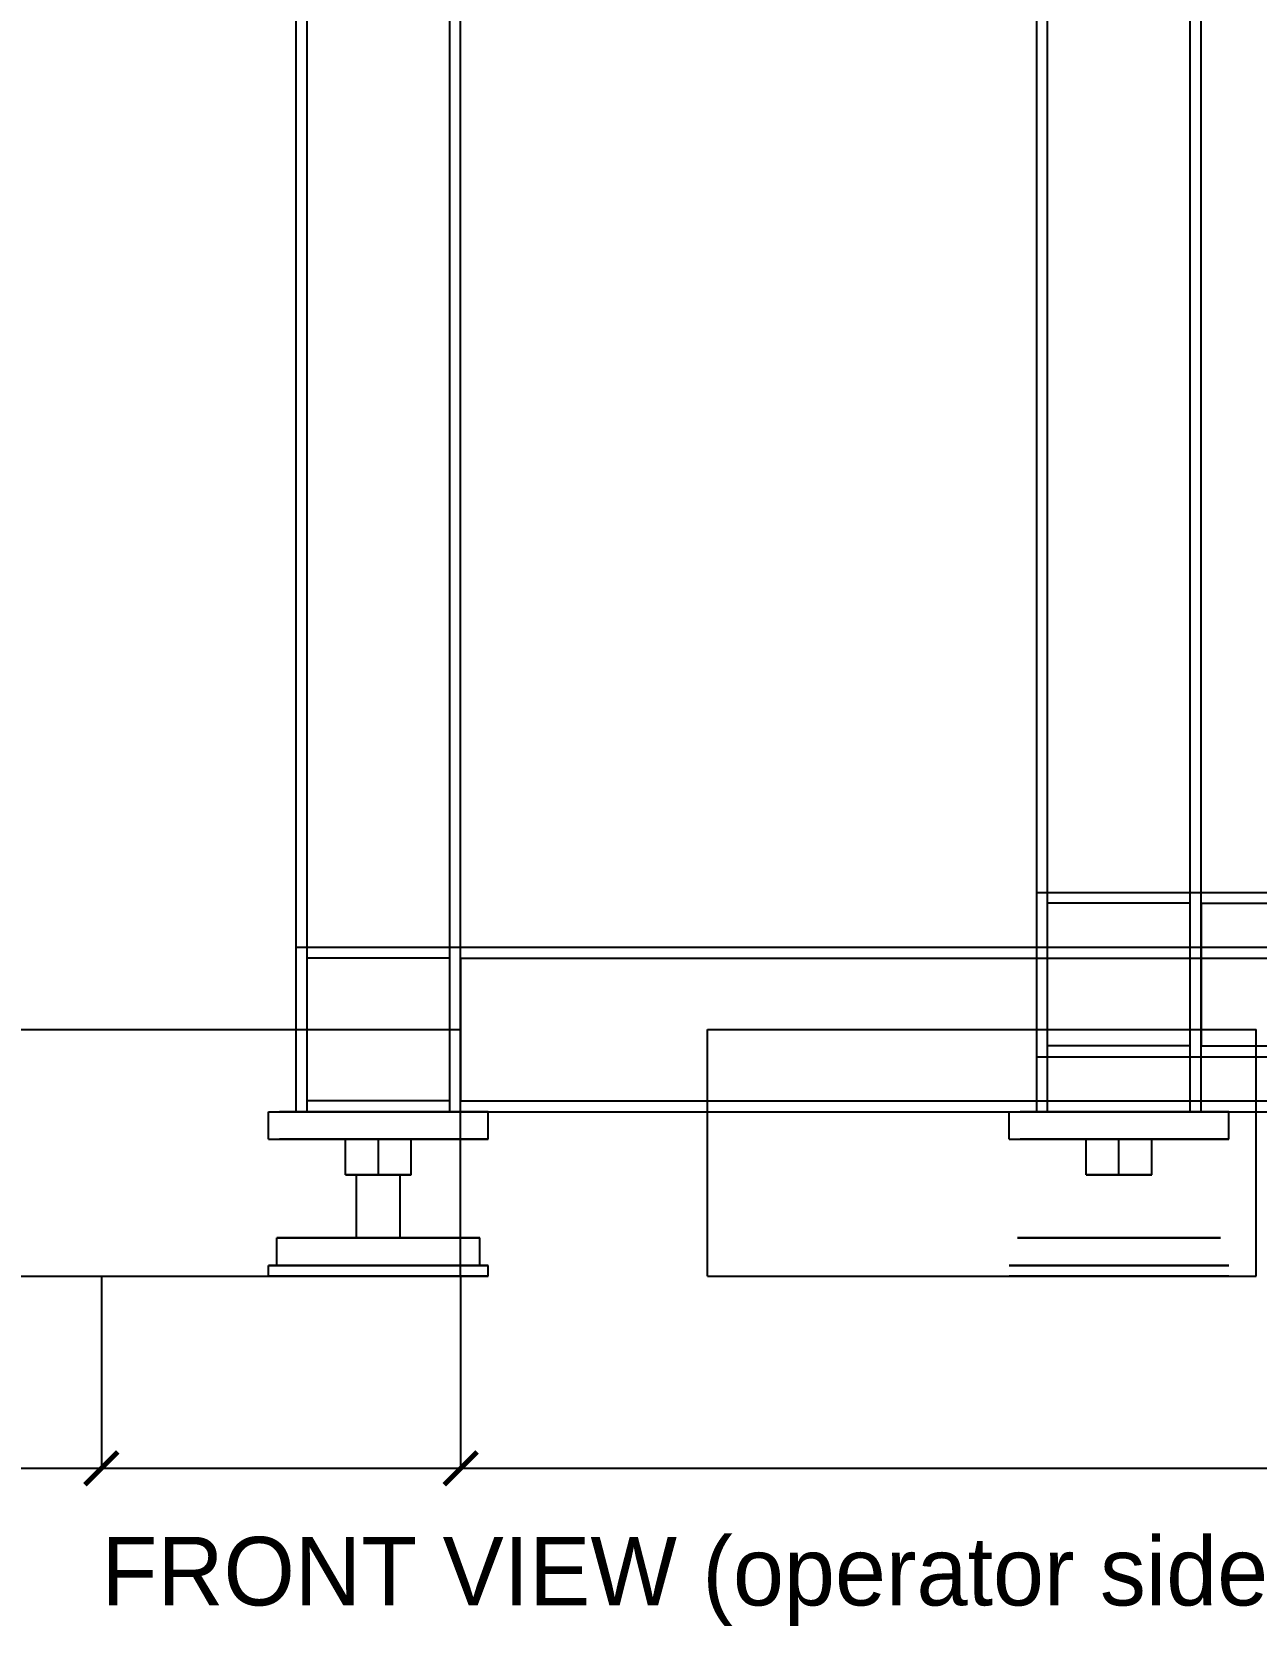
# Model space of a CAD drawing. Header units: millimetres. Extents: x -201 to 3037, y -406 to 3230.
# Drawn here: x 1704 to 2150, y -128 to 454 of the extents above; entities that cross this region are included whole.
import ezdxf

# ---------------------------------------------------------------- set-up
doc = ezdxf.new("R2010")
doc.units = ezdxf.units.MM
for name, color, linetype in [('DIM', 5, 'Continuous'), ('HIDDEN', 8, 'Continuous'), ('TEXT', 3, 'Continuous'), ('VISIBLE', 7, 'Continuous')]:
    doc.layers.add(name, color=color, linetype=linetype)
doc.styles.add('OpenSansCondensed-Light', font='OpenSansCondensed-Light.ttf')
doc.dimstyles.new('EZDXF', dxfattribs={"dimtxt": 0.25, "dimasz": 0.175, "dimexe": 0.375, "dimexo": 0.125, "dimgap": 0.1, "dimtad": 1, "dimlfac": 100, "dimzin": 12, "dimdsep": 46, "dimtxsty": 'OpenSansCondensed-Light', "dimblk": 'ARCHTICK', "dimcen": 2.5, "dimazin": 3, "dimtfac": 0.5, "dimtmove": 2, "dimatfit": 3})

# ---------------------------------------------------------------- blocks, each defined once
blk = doc.blocks.new('_ARCHTICK')
at = {"color": 0, "linetype": 'BYBLOCK', "const_width": 0.15}
blk.add_lwpolyline([(-0.5, -0.5), (0.5, 0.5)], dxfattribs=at)

msp = doc.modelspace()

# ---------------------------------------------------------------- linework, layer by layer
at = {"layer": 'HIDDEN'}
for points in [[(1800, 60), (1800, 880)], [(1800, 60), (1800, 880)], [(1800, 60), (1800, 880)], [(1804, 60), (1804, 880)], [(1804, 60), (1804, 880)], [(1804, 60), (1804, 880)], [(1804, 60), (1804, 880)], [(1856, 60), (1856, 880)], [(1856, 60), (1856, 880)], [(1856, 60), (1856, 880)], [(1856, 60), (1856, 880)], [(1860, 60), (1860, 880)], [(1860, 60), (1860, 880)], [(1860, 60), (1860, 880)], [(2070, 60), (2070, 880)], [(2070, 60), (2070, 880)], [(2070, 60), (2070, 880)], [(2074, 60), (2074, 880)], [(2074, 60), (2074, 880)], [(2074, 60), (2074, 880)], [(2074, 60), (2074, 880)], [(2126, 60), (2126, 880)], [(2126, 60), (2126, 880)], [(2126, 60), (2126, 880)], [(2126, 60), (2126, 880)], [(2130, 60), (2130, 880)], [(2130, 60), (2130, 880)], [(2130, 60), (2130, 880)], [(2070, 80), (2070, 140)], [(2070, 140), (2130, 140)], [(2070, 80), (2070, 140)], [(2070, 140), (2130, 140)], [(2130, 80), (2130, 140)], [(2130, 80), (2130, 140)], [(2130, 80), (2130, 140)], [(2130, 140), (2670, 140)], [(2130, 80), (2130, 140)], [(2130, 140), (2670, 140)], [(2130, 80), (2130, 140)], [(2130, 140), (2670, 140)], [(2126, 136), (2074, 136)], [(2074, 84), (2074, 136)], [(2126, 136), (2074, 136)], [(2074, 84), (2074, 136)], [(2126, 84), (2126, 136)], [(2126, 84), (2126, 136)], [(2130, 136), (2130, 84)], [(2130, 136), (2130, 84)], [(2130, 136), (2670, 136)], [(2130, 136), (2670, 136)], [(2130, 136), (2130, 84)], [(2130, 136), (2130, 84)], [(2130, 136), (2670, 136)], [(2130, 136), (2670, 136)], [(1800, 60), (1800, 120)], [(1800, 120), (1860, 120)], [(1800, 60), (1800, 120)], [(1800, 120), (1860, 120)], [(1860, 60), (1860, 120)], [(1860, 60), (1860, 120)], [(1860, 60), (1860, 120)], [(1860, 120), (2690, 120)], [(1860, 60), (1860, 120)], [(1860, 120), (2690, 120)], [(1860, 60), (1860, 120)], [(1860, 120), (2220, 120)], [(2070, 120), (2220, 120)], [(1856, 116), (1804, 116)], [(1804, 64), (1804, 116)], [(1856, 116), (1804, 116)], [(1804, 64), (1804, 116)], [(1856, 64), (1856, 116)], [(1856, 64), (1856, 116)], [(1860, 116), (1860, 64)], [(1860, 116), (1860, 64)], [(1860, 116), (2690, 116)], [(1860, 116), (2690, 116)], [(1860, 116), (1860, 64)], [(1860, 116), (1860, 64)], [(1860, 116), (2220, 116)], [(1860, 116), (2220, 116)], [(1560, 90), (1860, 90)], [(1860, 0), (1860, 90)], [(1950, 0), (1950, 90)], [(1950, 90), (2150, 90)], [(2070, 60), (2070, 90)], [(2130, 60), (2130, 90)], [(2130, 80), (2130, 90)], [(2150, 0), (2150, 90)], [(2126, 84), (2074, 84)], [(2126, 84), (2074, 84)], [(2130, 84), (2670, 84)], [(2130, 84), (2670, 84)], [(2130, 84), (2670, 84)], [(2130, 84), (2670, 84)], [(2070, 80), (2130, 80)], [(2070, 80), (2130, 80)], [(2130, 80), (2670, 80)], [(2130, 80), (2670, 80)], [(2130, 80), (2670, 80)], [(2130, 80), (2150, 80)], [(1856, 64), (1804, 64)], [(1856, 64), (1804, 64)], [(1860, 64), (2690, 64)], [(1860, 64), (2690, 64)], [(1860, 64), (2220, 64)], [(1860, 64), (2220, 64)], [(1790, 50), (1790, 60)], [(1790, 50), (1790, 60)], [(1790, 60), (1790.03, 60), (1790.1, 60), (1790.22, 60), (1790.4, 60), (1790.61, 60), (1790.87, 60), (1791.17, 60), (1791.51, 60), (1791.87, 60), (1792.26, 60), (1792.68, 60), (1793.11, 60), (1793.55, 60), (1794, 60)], [(1790, 60), (1790.03, 60), (1790.1, 60), (1790.22, 60), (1790.4, 60), (1790.61, 60), (1790.87, 60), (1791.17, 60), (1791.51, 60), (1791.87, 60), (1792.26, 60), (1792.68, 60), (1793.11, 60), (1793.55, 60), (1794, 60)], [(1790, 50), (1790, 60)], [(1790, 60), (1790.03, 60), (1790.1, 60), (1790.22, 60), (1790.4, 60), (1790.61, 60), (1790.87, 60), (1791.17, 60), (1791.51, 60), (1791.87, 60), (1792.26, 60), (1792.68, 60), (1793.11, 60), (1793.55, 60), (1794, 60)], [(1866, 60), (1794, 60)], [(1794, 60), (1866, 60)], [(1866, 60), (1794, 60)], [(1800, 60), (1860, 60)], [(1800, 60), (1860, 60)], [(1800, 60), (1860, 60)], [(1800, 60), (1860, 60)], [(1800, 60), (1860, 60)], [(1800, 60), (1860, 60)], [(1804, 60), (1856, 60)], [(1804, 60), (1856, 60)], [(1804, 60), (1856, 60)], [(1804, 60), (1856, 60)], [(1838.5, 60), (1838.29, 60), (1837.66, 60), (1836.65, 60), (1835.3, 60), (1833.69, 60), (1831.89, 60), (1830, 60), (1828.11, 60), (1826.31, 60), (1824.7, 60), (1823.35, 60), (1822.34, 60), (1821.71, 60), (1821.5, 60)], [(1821.5, 60), (1821.55, 60), (1821.71, 60), (1821.98, 60), (1822.34, 60), (1822.8, 60), (1823.35, 60), (1823.99, 60), (1824.7, 60), (1825.48, 60), (1826.31, 60), (1827.19, 60), (1828.11, 60), (1829.05, 60), (1830, 60)], [(1838.5, 60), (1838.29, 60), (1837.66, 60), (1836.65, 60), (1835.3, 60), (1833.69, 60), (1831.89, 60), (1830, 60), (1828.11, 60), (1826.31, 60), (1824.7, 60), (1823.35, 60), (1822.34, 60), (1821.71, 60), (1821.5, 60)], [(1821.5, 60), (1821.55, 60), (1821.71, 60), (1821.98, 60), (1822.34, 60), (1822.8, 60), (1823.35, 60), (1823.99, 60), (1824.7, 60), (1825.48, 60), (1826.31, 60), (1827.19, 60), (1828.11, 60), (1829.05, 60), (1830, 60)], [(1830, 60), (1830.95, 60), (1831.89, 60), (1832.81, 60), (1833.69, 60), (1834.52, 60), (1835.3, 60), (1836.01, 60), (1836.65, 60), (1837.2, 60), (1837.66, 60), (1838.02, 60), (1838.29, 60), (1838.45, 60), (1838.5, 60)], [(1830, 60), (1830.95, 60), (1831.89, 60), (1832.81, 60), (1833.69, 60), (1834.52, 60), (1835.3, 60), (1836.01, 60), (1836.65, 60), (1837.2, 60), (1837.66, 60), (1838.02, 60), (1838.29, 60), (1838.45, 60), (1838.5, 60)], [(1860, 60), (2690, 60)], [(1860, 60), (2690, 60)], [(1860, 60), (2220, 60)], [(1860, 60), (1870, 60)], [(1870, 60), (1869.97, 60), (1869.9, 60), (1869.78, 60), (1869.6, 60), (1869.39, 60), (1869.13, 60), (1868.83, 60), (1868.49, 60), (1868.13, 60), (1867.74, 60), (1867.32, 60), (1866.89, 60), (1866.45, 60), (1866, 60)], [(1866, 60), (1866.45, 60), (1866.89, 60), (1867.32, 60), (1867.74, 60), (1868.13, 60), (1868.49, 60), (1868.83, 60), (1869.13, 60), (1869.39, 60), (1869.6, 60), (1869.78, 60), (1869.9, 60), (1869.97, 60), (1870, 60)], [(1870, 60), (1869.97, 60), (1869.9, 60), (1869.78, 60), (1869.6, 60), (1869.39, 60), (1869.13, 60), (1868.83, 60), (1868.49, 60), (1868.13, 60), (1867.74, 60), (1867.32, 60), (1866.89, 60), (1866.45, 60), (1866, 60)], [(1870, 50), (1870, 60)], [(1870, 50), (1870, 60)], [(1870, 50), (1870, 60)], [(1950, 60), (2150, 60)], [(2060, 50), (2060, 60)], [(2060, 50), (2060, 60)], [(2060, 60), (2060.03, 60), (2060.1, 60), (2060.22, 60), (2060.4, 60), (2060.61, 60), (2060.87, 60), (2061.17, 60), (2061.51, 60), (2061.87, 60), (2062.26, 60), (2062.68, 60), (2063.11, 60), (2063.55, 60), (2064, 60)], [(2060, 60), (2060.03, 60), (2060.1, 60), (2060.22, 60), (2060.4, 60), (2060.61, 60), (2060.87, 60), (2061.17, 60), (2061.51, 60), (2061.87, 60), (2062.26, 60), (2062.68, 60), (2063.11, 60), (2063.55, 60), (2064, 60)], [(2060, 50), (2060, 60)], [(2060, 50), (2060, 60)], [(2060, 60), (2060.03, 60), (2060.1, 60), (2060.22, 60), (2060.4, 60), (2060.61, 60), (2060.87, 60), (2061.17, 60), (2061.51, 60), (2061.87, 60), (2062.26, 60), (2062.68, 60), (2063.11, 60), (2063.55, 60), (2064, 60)], [(2060, 60), (2060.03, 60), (2060.1, 60), (2060.22, 60), (2060.4, 60), (2060.61, 60), (2060.87, 60), (2061.17, 60), (2061.51, 60), (2061.87, 60), (2062.26, 60), (2062.68, 60), (2063.11, 60), (2063.55, 60), (2064, 60)], [(2136, 60), (2064, 60)], [(2064, 60), (2136, 60)], [(2136, 60), (2064, 60)], [(2064, 60), (2136, 60)], [(2070, 60), (2130, 60)], [(2070, 60), (2130, 60)], [(2070, 60), (2130, 60)], [(2070, 60), (2130, 60)], [(2074, 60), (2126, 60)], [(2074, 60), (2126, 60)], [(2074, 60), (2126, 60)], [(2074, 60), (2126, 60)], [(2108.5, 60), (2108.29, 60), (2107.66, 60), (2106.65, 60), (2105.3, 60), (2103.69, 60), (2101.89, 60), (2100, 60), (2098.11, 60), (2096.31, 60), (2094.7, 60), (2093.35, 60), (2092.34, 60), (2091.71, 60), (2091.5, 60)], [(2091.5, 60), (2091.55, 60), (2091.71, 60), (2091.98, 60), (2092.34, 60), (2092.8, 60), (2093.35, 60), (2093.99, 60), (2094.7, 60), (2095.48, 60), (2096.31, 60), (2097.19, 60), (2098.11, 60), (2099.05, 60), (2100, 60)], [(2108.5, 60), (2108.29, 60), (2107.66, 60), (2106.65, 60), (2105.3, 60), (2103.69, 60), (2101.89, 60), (2100, 60), (2098.11, 60), (2096.31, 60), (2094.7, 60), (2093.35, 60), (2092.34, 60), (2091.71, 60), (2091.5, 60)], [(2091.5, 60), (2091.55, 60), (2091.71, 60), (2091.98, 60), (2092.34, 60), (2092.8, 60), (2093.35, 60), (2093.99, 60), (2094.7, 60), (2095.48, 60), (2096.31, 60), (2097.19, 60), (2098.11, 60), (2099.05, 60), (2100, 60)], [(2100, 60), (2100.95, 60), (2101.89, 60), (2102.81, 60), (2103.69, 60), (2104.52, 60), (2105.3, 60), (2106.01, 60), (2106.65, 60), (2107.2, 60), (2107.66, 60), (2108.02, 60), (2108.29, 60), (2108.45, 60), (2108.5, 60)], [(2100, 60), (2100.95, 60), (2101.89, 60), (2102.81, 60), (2103.69, 60), (2104.52, 60), (2105.3, 60), (2106.01, 60), (2106.65, 60), (2107.2, 60), (2107.66, 60), (2108.02, 60), (2108.29, 60), (2108.45, 60), (2108.5, 60)], [(2140, 60), (2139.97, 60), (2139.9, 60), (2139.78, 60), (2139.6, 60), (2139.39, 60), (2139.13, 60), (2138.83, 60), (2138.49, 60), (2138.13, 60), (2137.74, 60), (2137.32, 60), (2136.89, 60), (2136.45, 60), (2136, 60)], [(2136, 60), (2136.45, 60), (2136.89, 60), (2137.32, 60), (2137.74, 60), (2138.13, 60), (2138.49, 60), (2138.83, 60), (2139.13, 60), (2139.39, 60), (2139.6, 60), (2139.78, 60), (2139.9, 60), (2139.97, 60), (2140, 60)], [(2140, 60), (2139.97, 60), (2139.9, 60), (2139.78, 60), (2139.6, 60), (2139.39, 60), (2139.13, 60), (2138.83, 60), (2138.49, 60), (2138.13, 60), (2137.74, 60), (2137.32, 60), (2136.89, 60), (2136.45, 60), (2136, 60)], [(2136, 60), (2136.45, 60), (2136.89, 60), (2137.32, 60), (2137.74, 60), (2138.13, 60), (2138.49, 60), (2138.83, 60), (2139.13, 60), (2139.39, 60), (2139.6, 60), (2139.78, 60), (2139.9, 60), (2139.97, 60), (2140, 60)], [(2140, 50), (2140, 60)], [(2140, 50), (2140, 60)], [(2140, 50), (2140, 60)], [(2140, 50), (2140, 60)], [(1790, 50), (1790.03, 50), (1790.1, 50), (1790.22, 50), (1790.4, 50), (1790.61, 50), (1790.87, 50), (1791.17, 50), (1791.51, 50), (1791.87, 50), (1792.26, 50), (1792.68, 50), (1793.11, 50), (1793.55, 50), (1794, 50)], [(1790, 50), (1790.03, 50), (1790.1, 50), (1790.22, 50), (1790.4, 50), (1790.61, 50), (1790.87, 50), (1791.17, 50), (1791.51, 50), (1791.87, 50), (1792.26, 50), (1792.68, 50), (1793.11, 50), (1793.55, 50), (1794, 50)], [(1790, 50), (1790.03, 50), (1790.1, 50), (1790.22, 50), (1790.4, 50), (1790.61, 50), (1790.87, 50), (1791.17, 50), (1791.51, 50), (1791.87, 50), (1792.26, 50), (1792.68, 50), (1793.11, 50), (1793.55, 50), (1794, 50)], [(1866, 50), (1794, 50)], [(1794, 50), (1866, 50)], [(1866, 50), (1794, 50)], [(1818, 37), (1818, 50)], [(1818, 50), (1830, 50)], [(1830, 50), (1818, 50)], [(1818, 37), (1818, 50)], [(1818, 50), (1830, 50)], [(1830, 50), (1818, 50)], [(1818, 37), (1818, 50)], [(1838.5, 50), (1838.29, 50), (1837.66, 50), (1836.65, 50), (1835.3, 50), (1833.69, 50), (1831.89, 50), (1830, 50), (1828.11, 50), (1826.31, 50), (1824.7, 50), (1823.35, 50), (1822.34, 50), (1821.71, 50), (1821.5, 50)], [(1821.5, 50), (1821.55, 50), (1821.71, 50), (1821.98, 50), (1822.34, 50), (1822.8, 50), (1823.35, 50), (1823.99, 50), (1824.7, 50), (1825.48, 50), (1826.31, 50), (1827.19, 50), (1828.11, 50), (1829.05, 50), (1830, 50)], [(1838.5, 50), (1838.29, 50), (1837.66, 50), (1836.65, 50), (1835.3, 50), (1833.69, 50), (1831.89, 50), (1830, 50), (1828.11, 50), (1826.31, 50), (1824.7, 50), (1823.35, 50), (1822.34, 50), (1821.71, 50), (1821.5, 50)], [(1821.5, 50), (1821.55, 50), (1821.71, 50), (1821.98, 50), (1822.34, 50), (1822.8, 50), (1823.35, 50), (1823.99, 50), (1824.7, 50), (1825.48, 50), (1826.31, 50), (1827.19, 50), (1828.11, 50), (1829.05, 50), (1830, 50)], [(1838, 50), (1837.8, 50), (1837.21, 50), (1836.25, 50), (1834.99, 50), (1833.47, 50), (1831.78, 50), (1830, 50), (1828.22, 50), (1826.53, 50), (1825.01, 50), (1823.75, 50), (1822.79, 50), (1822.2, 50), (1822, 50)], [(1822, 50), (1822.05, 50), (1822.2, 50), (1822.45, 50), (1822.79, 50), (1823.23, 50), (1823.75, 50), (1824.34, 50), (1825.01, 50), (1825.74, 50), (1826.53, 50), (1827.36, 50), (1828.22, 50), (1829.1, 50), (1830, 50)], [(1838, 50), (1837.8, 50), (1837.21, 50), (1836.25, 50), (1834.99, 50), (1833.47, 50), (1831.78, 50), (1830, 50), (1828.22, 50), (1826.53, 50), (1825.01, 50), (1823.75, 50), (1822.79, 50), (1822.2, 50), (1822, 50)], [(1822, 50), (1822.05, 50), (1822.2, 50), (1822.45, 50), (1822.79, 50), (1823.23, 50), (1823.75, 50), (1824.34, 50), (1825.01, 50), (1825.74, 50), (1826.53, 50), (1827.36, 50), (1828.22, 50), (1829.1, 50), (1830, 50)], [(1838, 50), (1837.8, 50), (1837.21, 50), (1836.25, 50), (1834.99, 50), (1833.47, 50), (1831.78, 50), (1830, 50), (1828.22, 50), (1826.53, 50), (1825.01, 50), (1823.75, 50), (1822.79, 50), (1822.2, 50), (1822, 50)], [(1822, 50), (1822.05, 50), (1822.2, 50), (1822.45, 50), (1822.79, 50), (1823.23, 50), (1823.75, 50), (1824.34, 50), (1825.01, 50), (1825.74, 50), (1826.53, 50), (1827.36, 50), (1828.22, 50), (1829.1, 50), (1830, 50)], [(1838, 50), (1837.8, 50), (1837.21, 50), (1836.25, 50), (1834.99, 50), (1833.47, 50), (1831.78, 50), (1830, 50), (1828.22, 50), (1826.53, 50), (1825.01, 50), (1823.75, 50), (1822.79, 50), (1822.2, 50), (1822, 50)], [(1822, 50), (1822.05, 50), (1822.2, 50), (1822.45, 50), (1822.79, 50), (1823.23, 50), (1823.75, 50), (1824.34, 50), (1825.01, 50), (1825.74, 50), (1826.53, 50), (1827.36, 50), (1828.22, 50), (1829.1, 50), (1830, 50)], [(1830, 50), (1830.95, 50), (1831.89, 50), (1832.81, 50), (1833.69, 50), (1834.52, 50), (1835.3, 50), (1836.01, 50), (1836.65, 50), (1837.2, 50), (1837.66, 50), (1838.02, 50), (1838.29, 50), (1838.45, 50), (1838.5, 50)], [(1830, 50), (1830.9, 50), (1831.78, 50), (1832.64, 50), (1833.47, 50), (1834.26, 50), (1834.99, 50), (1835.66, 50), (1836.25, 50), (1836.77, 50), (1837.21, 50), (1837.55, 50), (1837.8, 50), (1837.95, 50), (1838, 50)], [(1830, 37), (1830, 50)], [(1830, 50), (1842, 50)], [(1842, 50), (1830, 50)], [(1830, 50), (1830.9, 50), (1831.78, 50), (1832.64, 50), (1833.47, 50), (1834.26, 50), (1834.99, 50), (1835.66, 50), (1836.25, 50), (1836.77, 50), (1837.21, 50), (1837.55, 50), (1837.8, 50), (1837.95, 50), (1838, 50)], [(1830, 37), (1830, 50)], [(1830, 50), (1830.95, 50), (1831.89, 50), (1832.81, 50), (1833.69, 50), (1834.52, 50), (1835.3, 50), (1836.01, 50), (1836.65, 50), (1837.2, 50), (1837.66, 50), (1838.02, 50), (1838.29, 50), (1838.45, 50), (1838.5, 50)], [(1830, 50), (1830.9, 50), (1831.78, 50), (1832.64, 50), (1833.47, 50), (1834.26, 50), (1834.99, 50), (1835.66, 50), (1836.25, 50), (1836.77, 50), (1837.21, 50), (1837.55, 50), (1837.8, 50), (1837.95, 50), (1838, 50)], [(1830, 50), (1842, 50)], [(1842, 50), (1830, 50)], [(1830, 50), (1830.9, 50), (1831.78, 50), (1832.64, 50), (1833.47, 50), (1834.26, 50), (1834.99, 50), (1835.66, 50), (1836.25, 50), (1836.77, 50), (1837.21, 50), (1837.55, 50), (1837.8, 50), (1837.95, 50), (1838, 50)], [(1830, 37), (1830, 50)], [(1842, 37), (1842, 50)], [(1842, 37), (1842, 50)], [(1842, 37), (1842, 50)], [(1870, 50), (1869.97, 50), (1869.9, 50), (1869.78, 50), (1869.6, 50), (1869.39, 50), (1869.13, 50), (1868.83, 50), (1868.49, 50), (1868.13, 50), (1867.74, 50), (1867.32, 50), (1866.89, 50), (1866.45, 50), (1866, 50)], [(1866, 50), (1866.45, 50), (1866.89, 50), (1867.32, 50), (1867.74, 50), (1868.13, 50), (1868.49, 50), (1868.83, 50), (1869.13, 50), (1869.39, 50), (1869.6, 50), (1869.78, 50), (1869.9, 50), (1869.97, 50), (1870, 50)], [(1870, 50), (1869.97, 50), (1869.9, 50), (1869.78, 50), (1869.6, 50), (1869.39, 50), (1869.13, 50), (1868.83, 50), (1868.49, 50), (1868.13, 50), (1867.74, 50), (1867.32, 50), (1866.89, 50), (1866.45, 50), (1866, 50)], [(2060, 50), (2060.03, 50), (2060.1, 50), (2060.22, 50), (2060.4, 50), (2060.61, 50), (2060.87, 50), (2061.17, 50), (2061.51, 50), (2061.87, 50), (2062.26, 50), (2062.68, 50), (2063.11, 50), (2063.55, 50), (2064, 50)], [(2060, 50), (2060.03, 50), (2060.1, 50), (2060.22, 50), (2060.4, 50), (2060.61, 50), (2060.87, 50), (2061.17, 50), (2061.51, 50), (2061.87, 50), (2062.26, 50), (2062.68, 50), (2063.11, 50), (2063.55, 50), (2064, 50)], [(2060, 50), (2060.03, 50), (2060.1, 50), (2060.22, 50), (2060.4, 50), (2060.61, 50), (2060.87, 50), (2061.17, 50), (2061.51, 50), (2061.87, 50), (2062.26, 50), (2062.68, 50), (2063.11, 50), (2063.55, 50), (2064, 50)], [(2060, 50), (2060.03, 50), (2060.1, 50), (2060.22, 50), (2060.4, 50), (2060.61, 50), (2060.87, 50), (2061.17, 50), (2061.51, 50), (2061.87, 50), (2062.26, 50), (2062.68, 50), (2063.11, 50), (2063.55, 50), (2064, 50)], [(2136, 50), (2064, 50)], [(2064, 50), (2136, 50)], [(2136, 50), (2064, 50)], [(2064, 50), (2136, 50)], [(2088, 37), (2088, 50)], [(2088, 50), (2100, 50)], [(2100, 50), (2088, 50)], [(2088, 37), (2088, 50)], [(2088, 37), (2088, 50)], [(2088, 50), (2100, 50)], [(2100, 50), (2088, 50)], [(2088, 37), (2088, 50)], [(2108.5, 50), (2108.29, 50), (2107.66, 50), (2106.65, 50), (2105.3, 50), (2103.69, 50), (2101.89, 50), (2100, 50), (2098.11, 50), (2096.31, 50), (2094.7, 50), (2093.35, 50), (2092.34, 50), (2091.71, 50), (2091.5, 50)], [(2091.5, 50), (2091.55, 50), (2091.71, 50), (2091.98, 50), (2092.34, 50), (2092.8, 50), (2093.35, 50), (2093.99, 50), (2094.7, 50), (2095.48, 50), (2096.31, 50), (2097.19, 50), (2098.11, 50), (2099.05, 50), (2100, 50)], [(2108.5, 50), (2108.29, 50), (2107.66, 50), (2106.65, 50), (2105.3, 50), (2103.69, 50), (2101.89, 50), (2100, 50), (2098.11, 50), (2096.31, 50), (2094.7, 50), (2093.35, 50), (2092.34, 50), (2091.71, 50), (2091.5, 50)], [(2091.5, 50), (2091.55, 50), (2091.71, 50), (2091.98, 50), (2092.34, 50), (2092.8, 50), (2093.35, 50), (2093.99, 50), (2094.7, 50), (2095.48, 50), (2096.31, 50), (2097.19, 50), (2098.11, 50), (2099.05, 50), (2100, 50)], [(2108, 50), (2107.8, 50), (2107.21, 50), (2106.25, 50), (2104.99, 50), (2103.47, 50), (2101.78, 50), (2100, 50), (2098.22, 50), (2096.53, 50), (2095.01, 50), (2093.75, 50), (2092.79, 50), (2092.2, 50), (2092, 50)], [(2092, 50), (2092.05, 50), (2092.2, 50), (2092.45, 50), (2092.79, 50), (2093.23, 50), (2093.75, 50), (2094.34, 50), (2095.01, 50), (2095.74, 50), (2096.53, 50), (2097.36, 50), (2098.22, 50), (2099.1, 50), (2100, 50)], [(2108, 50), (2107.8, 50), (2107.21, 50), (2106.25, 50), (2104.99, 50), (2103.47, 50), (2101.78, 50), (2100, 50), (2098.22, 50), (2096.53, 50), (2095.01, 50), (2093.75, 50), (2092.79, 50), (2092.2, 50), (2092, 50)], [(2092, 50), (2092.05, 50), (2092.2, 50), (2092.45, 50), (2092.79, 50), (2093.23, 50), (2093.75, 50), (2094.34, 50), (2095.01, 50), (2095.74, 50), (2096.53, 50), (2097.36, 50), (2098.22, 50), (2099.1, 50), (2100, 50)], [(2108, 50), (2107.8, 50), (2107.21, 50), (2106.25, 50), (2104.99, 50), (2103.47, 50), (2101.78, 50), (2100, 50), (2098.22, 50), (2096.53, 50), (2095.01, 50), (2093.75, 50), (2092.79, 50), (2092.2, 50), (2092, 50)], [(2092, 50), (2092.05, 50), (2092.2, 50), (2092.45, 50), (2092.79, 50), (2093.23, 50), (2093.75, 50), (2094.34, 50), (2095.01, 50), (2095.74, 50), (2096.53, 50), (2097.36, 50), (2098.22, 50), (2099.1, 50), (2100, 50)], [(2108, 50), (2107.8, 50), (2107.21, 50), (2106.25, 50), (2104.99, 50), (2103.47, 50), (2101.78, 50), (2100, 50), (2098.22, 50), (2096.53, 50), (2095.01, 50), (2093.75, 50), (2092.79, 50), (2092.2, 50), (2092, 50)], [(2092, 50), (2092.05, 50), (2092.2, 50), (2092.45, 50), (2092.79, 50), (2093.23, 50), (2093.75, 50), (2094.34, 50), (2095.01, 50), (2095.74, 50), (2096.53, 50), (2097.36, 50), (2098.22, 50), (2099.1, 50), (2100, 50)], [(2100, 50), (2100.95, 50), (2101.89, 50), (2102.81, 50), (2103.69, 50), (2104.52, 50), (2105.3, 50), (2106.01, 50), (2106.65, 50), (2107.2, 50), (2107.66, 50), (2108.02, 50), (2108.29, 50), (2108.45, 50), (2108.5, 50)], [(2100, 50), (2100.9, 50), (2101.78, 50), (2102.64, 50), (2103.47, 50), (2104.26, 50), (2104.99, 50), (2105.66, 50), (2106.25, 50), (2106.77, 50), (2107.21, 50), (2107.55, 50), (2107.8, 50), (2107.95, 50), (2108, 50)], [(2100, 37), (2100, 50)], [(2100, 50), (2112, 50)], [(2112, 50), (2100, 50)], [(2100, 50), (2100.9, 50), (2101.78, 50), (2102.64, 50), (2103.47, 50), (2104.26, 50), (2104.99, 50), (2105.66, 50), (2106.25, 50), (2106.77, 50), (2107.21, 50), (2107.55, 50), (2107.8, 50), (2107.95, 50), (2108, 50)], [(2100, 37), (2100, 50)], [(2100, 50), (2100.95, 50), (2101.89, 50), (2102.81, 50), (2103.69, 50), (2104.52, 50), (2105.3, 50), (2106.01, 50), (2106.65, 50), (2107.2, 50), (2107.66, 50), (2108.02, 50), (2108.29, 50), (2108.45, 50), (2108.5, 50)], [(2100, 50), (2100.9, 50), (2101.78, 50), (2102.64, 50), (2103.47, 50), (2104.26, 50), (2104.99, 50), (2105.66, 50), (2106.25, 50), (2106.77, 50), (2107.21, 50), (2107.55, 50), (2107.8, 50), (2107.95, 50), (2108, 50)], [(2100, 37), (2100, 50)], [(2100, 50), (2112, 50)], [(2112, 50), (2100, 50)], [(2100, 50), (2100.9, 50), (2101.78, 50), (2102.64, 50), (2103.47, 50), (2104.26, 50), (2104.99, 50), (2105.66, 50), (2106.25, 50), (2106.77, 50), (2107.21, 50), (2107.55, 50), (2107.8, 50), (2107.95, 50), (2108, 50)], [(2100, 37), (2100, 50)], [(2112, 37), (2112, 50)], [(2112, 37), (2112, 50)], [(2112, 37), (2112, 50)], [(2112, 37), (2112, 50)], [(2140, 50), (2139.97, 50), (2139.9, 50), (2139.78, 50), (2139.6, 50), (2139.39, 50), (2139.13, 50), (2138.83, 50), (2138.49, 50), (2138.13, 50), (2137.74, 50), (2137.32, 50), (2136.89, 50), (2136.45, 50), (2136, 50)], [(2136, 50), (2136.45, 50), (2136.89, 50), (2137.32, 50), (2137.74, 50), (2138.13, 50), (2138.49, 50), (2138.83, 50), (2139.13, 50), (2139.39, 50), (2139.6, 50), (2139.78, 50), (2139.9, 50), (2139.97, 50), (2140, 50)], [(2140, 50), (2139.97, 50), (2139.9, 50), (2139.78, 50), (2139.6, 50), (2139.39, 50), (2139.13, 50), (2138.83, 50), (2138.49, 50), (2138.13, 50), (2137.74, 50), (2137.32, 50), (2136.89, 50), (2136.45, 50), (2136, 50)], [(2136, 50), (2136.45, 50), (2136.89, 50), (2137.32, 50), (2137.74, 50), (2138.13, 50), (2138.49, 50), (2138.83, 50), (2139.13, 50), (2139.39, 50), (2139.6, 50), (2139.78, 50), (2139.9, 50), (2139.97, 50), (2140, 50)], [(1818, 37), (1830, 37)], [(1830, 37), (1818, 37)], [(1830, 37), (1818, 37)], [(1838, 37), (1837.8, 37), (1837.21, 37), (1836.25, 37), (1834.99, 37), (1833.47, 37), (1831.78, 37), (1830, 37), (1828.22, 37), (1826.53, 37), (1825.01, 37), (1823.75, 37), (1822.79, 37), (1822.2, 37), (1822, 37)], [(1822, 37), (1822.05, 37), (1822.2, 37), (1822.45, 37), (1822.79, 37), (1823.23, 37), (1823.75, 37), (1824.34, 37), (1825.01, 37), (1825.74, 37), (1826.53, 37), (1827.36, 37), (1828.22, 37), (1829.1, 37), (1830, 37)], [(1838, 37), (1837.8, 37), (1837.21, 37), (1836.25, 37), (1834.99, 37), (1833.47, 37), (1831.78, 37), (1830, 37), (1828.22, 37), (1826.53, 37), (1825.01, 37), (1823.75, 37), (1822.79, 37), (1822.2, 37), (1822, 37)], [(1822, 37), (1822.05, 37), (1822.2, 37), (1822.45, 37), (1822.79, 37), (1823.23, 37), (1823.75, 37), (1824.34, 37), (1825.01, 37), (1825.74, 37), (1826.53, 37), (1827.36, 37), (1828.22, 37), (1829.1, 37), (1830, 37)], [(1830, 37), (1842, 37)], [(1842, 37), (1830, 37)], [(1830, 37), (1830.9, 37), (1831.78, 37), (1832.64, 37), (1833.47, 37), (1834.26, 37), (1834.99, 37), (1835.66, 37), (1836.25, 37), (1836.77, 37), (1837.21, 37), (1837.55, 37), (1837.8, 37), (1837.95, 37), (1838, 37)], [(1842, 37), (1830, 37)], [(1830, 37), (1830.9, 37), (1831.78, 37), (1832.64, 37), (1833.47, 37), (1834.26, 37), (1834.99, 37), (1835.66, 37), (1836.25, 37), (1836.77, 37), (1837.21, 37), (1837.55, 37), (1837.8, 37), (1837.95, 37), (1838, 37)], [(2088, 37), (2100, 37)], [(2100, 37), (2088, 37)], [(2088, 37), (2100, 37)], [(2100, 37), (2088, 37)], [(2108, 37), (2107.8, 37), (2107.21, 37), (2106.25, 37), (2104.99, 37), (2103.47, 37), (2101.78, 37), (2100, 37), (2098.22, 37), (2096.53, 37), (2095.01, 37), (2093.75, 37), (2092.79, 37), (2092.2, 37), (2092, 37)], [(2092, 37), (2092.05, 37), (2092.2, 37), (2092.45, 37), (2092.79, 37), (2093.23, 37), (2093.75, 37), (2094.34, 37), (2095.01, 37), (2095.74, 37), (2096.53, 37), (2097.36, 37), (2098.22, 37), (2099.1, 37), (2100, 37)], [(2108, 37), (2107.8, 37), (2107.21, 37), (2106.25, 37), (2104.99, 37), (2103.47, 37), (2101.78, 37), (2100, 37), (2098.22, 37), (2096.53, 37), (2095.01, 37), (2093.75, 37), (2092.79, 37), (2092.2, 37), (2092, 37)], [(2092, 37), (2092.05, 37), (2092.2, 37), (2092.45, 37), (2092.79, 37), (2093.23, 37), (2093.75, 37), (2094.34, 37), (2095.01, 37), (2095.74, 37), (2096.53, 37), (2097.36, 37), (2098.22, 37), (2099.1, 37), (2100, 37)], [(2100, 37), (2112, 37)], [(2112, 37), (2100, 37)], [(2100, 37), (2100.9, 37), (2101.78, 37), (2102.64, 37), (2103.47, 37), (2104.26, 37), (2104.99, 37), (2105.66, 37), (2106.25, 37), (2106.77, 37), (2107.21, 37), (2107.55, 37), (2107.8, 37), (2107.95, 37), (2108, 37)], [(2100, 37), (2112, 37)], [(2112, 37), (2100, 37)], [(2100, 37), (2100.9, 37), (2101.78, 37), (2102.64, 37), (2103.47, 37), (2104.26, 37), (2104.99, 37), (2105.66, 37), (2106.25, 37), (2106.77, 37), (2107.21, 37), (2107.55, 37), (2107.8, 37), (2107.95, 37), (2108, 37)], [(1867, 14), (1866.07, 14), (1863.34, 14), (1858.93, 14), (1853.07, 14), (1846.05, 14), (1838.23, 14), (1830, 14), (1821.77, 14), (1813.95, 14), (1806.93, 14), (1801.07, 14), (1796.66, 14), (1793.93, 14), (1793, 14)], [(1793, 14), (1793.23, 14), (1793.93, 14), (1795.08, 14), (1796.66, 14), (1798.67, 14), (1801.07, 14), (1803.84, 14), (1806.93, 14), (1810.31, 14), (1813.95, 14), (1817.78, 14), (1821.77, 14), (1825.86, 14), (1830, 14)], [(1867, 14), (1866.07, 14), (1863.34, 14), (1858.93, 14), (1853.07, 14), (1846.05, 14), (1838.23, 14), (1830, 14), (1821.77, 14), (1813.95, 14), (1806.93, 14), (1801.07, 14), (1796.66, 14), (1793.93, 14), (1793, 14)], [(1838, 14), (1837.8, 14), (1837.21, 14), (1836.25, 14), (1834.99, 14), (1833.47, 14), (1831.78, 14), (1830, 14), (1828.22, 14), (1826.53, 14), (1825.01, 14), (1823.75, 14), (1822.79, 14), (1822.2, 14), (1822, 14)], [(1822, 14), (1822.05, 14), (1822.2, 14), (1822.45, 14), (1822.79, 14), (1823.23, 14), (1823.75, 14), (1824.34, 14), (1825.01, 14), (1825.74, 14), (1826.53, 14), (1827.36, 14), (1828.22, 14), (1829.1, 14), (1830, 14)], [(1838, 14), (1837.8, 14), (1837.21, 14), (1836.25, 14), (1834.99, 14), (1833.47, 14), (1831.78, 14), (1830, 14), (1828.22, 14), (1826.53, 14), (1825.01, 14), (1823.75, 14), (1822.79, 14), (1822.2, 14), (1822, 14)], [(1822, 14), (1822.05, 14), (1822.2, 14), (1822.45, 14), (1822.79, 14), (1823.23, 14), (1823.75, 14), (1824.34, 14), (1825.01, 14), (1825.74, 14), (1826.53, 14), (1827.36, 14), (1828.22, 14), (1829.1, 14), (1830, 14)], [(1830, 14), (1834.14, 14), (1838.23, 14), (1842.22, 14), (1846.05, 14), (1849.69, 14), (1853.07, 14), (1856.16, 14), (1858.93, 14), (1861.33, 14), (1863.34, 14), (1864.92, 14), (1866.07, 14), (1866.77, 14), (1867, 14)], [(1830, 14), (1830.9, 14), (1831.78, 14), (1832.64, 14), (1833.47, 14), (1834.26, 14), (1834.99, 14), (1835.66, 14), (1836.25, 14), (1836.77, 14), (1837.21, 14), (1837.55, 14), (1837.8, 14), (1837.95, 14), (1838, 14)], [(1830, 14), (1830.9, 14), (1831.78, 14), (1832.64, 14), (1833.47, 14), (1834.26, 14), (1834.99, 14), (1835.66, 14), (1836.25, 14), (1836.77, 14), (1837.21, 14), (1837.55, 14), (1837.8, 14), (1837.95, 14), (1838, 14)], [(2137, 14), (2136.07, 14), (2133.34, 14), (2128.93, 14), (2123.07, 14), (2116.05, 14), (2108.23, 14), (2100, 14), (2091.77, 14), (2083.95, 14), (2076.93, 14), (2071.07, 14), (2066.66, 14), (2063.93, 14), (2063, 14)], [(2063, 14), (2063.23, 14), (2063.93, 14), (2065.08, 14), (2066.66, 14), (2068.67, 14), (2071.07, 14), (2073.84, 14), (2076.93, 14), (2080.31, 14), (2083.95, 14), (2087.78, 14), (2091.77, 14), (2095.86, 14), (2100, 14)], [(2137, 14), (2136.07, 14), (2133.34, 14), (2128.93, 14), (2123.07, 14), (2116.05, 14), (2108.23, 14), (2100, 14), (2091.77, 14), (2083.95, 14), (2076.93, 14), (2071.07, 14), (2066.66, 14), (2063.93, 14), (2063, 14)], [(2063, 14), (2063.23, 14), (2063.93, 14), (2065.08, 14), (2066.66, 14), (2068.67, 14), (2071.07, 14), (2073.84, 14), (2076.93, 14), (2080.31, 14), (2083.95, 14), (2087.78, 14), (2091.77, 14), (2095.86, 14), (2100, 14)], [(2108, 14), (2107.8, 14), (2107.21, 14), (2106.25, 14), (2104.99, 14), (2103.47, 14), (2101.78, 14), (2100, 14), (2098.22, 14), (2096.53, 14), (2095.01, 14), (2093.75, 14), (2092.79, 14), (2092.2, 14), (2092, 14)], [(2092, 14), (2092.05, 14), (2092.2, 14), (2092.45, 14), (2092.79, 14), (2093.23, 14), (2093.75, 14), (2094.34, 14), (2095.01, 14), (2095.74, 14), (2096.53, 14), (2097.36, 14), (2098.22, 14), (2099.1, 14), (2100, 14)], [(2108, 14), (2107.8, 14), (2107.21, 14), (2106.25, 14), (2104.99, 14), (2103.47, 14), (2101.78, 14), (2100, 14), (2098.22, 14), (2096.53, 14), (2095.01, 14), (2093.75, 14), (2092.79, 14), (2092.2, 14), (2092, 14)], [(2092, 14), (2092.05, 14), (2092.2, 14), (2092.45, 14), (2092.79, 14), (2093.23, 14), (2093.75, 14), (2094.34, 14), (2095.01, 14), (2095.74, 14), (2096.53, 14), (2097.36, 14), (2098.22, 14), (2099.1, 14), (2100, 14)], [(2100, 14), (2104.14, 14), (2108.23, 14), (2112.22, 14), (2116.05, 14), (2119.69, 14), (2123.07, 14), (2126.16, 14), (2128.93, 14), (2131.33, 14), (2133.34, 14), (2134.92, 14), (2136.07, 14), (2136.77, 14), (2137, 14)], [(2100, 14), (2100.9, 14), (2101.78, 14), (2102.64, 14), (2103.47, 14), (2104.26, 14), (2104.99, 14), (2105.66, 14), (2106.25, 14), (2106.77, 14), (2107.21, 14), (2107.55, 14), (2107.8, 14), (2107.95, 14), (2108, 14)], [(2100, 14), (2104.14, 14), (2108.23, 14), (2112.22, 14), (2116.05, 14), (2119.69, 14), (2123.07, 14), (2126.16, 14), (2128.93, 14), (2131.33, 14), (2133.34, 14), (2134.92, 14), (2136.07, 14), (2136.77, 14), (2137, 14)], [(2100, 14), (2100.9, 14), (2101.78, 14), (2102.64, 14), (2103.47, 14), (2104.26, 14), (2104.99, 14), (2105.66, 14), (2106.25, 14), (2106.77, 14), (2107.21, 14), (2107.55, 14), (2107.8, 14), (2107.95, 14), (2108, 14)], [(1560, 0), (1860, 0)], [(1870, 4), (1869, 4), (1866.04, 4), (1861.27, 4), (1854.94, 4), (1847.36, 4), (1838.9, 4), (1830, 4), (1821.1, 4), (1812.64, 4), (1805.06, 4), (1798.73, 4), (1793.96, 4), (1791, 4), (1790, 4)], [(1790, 4), (1790.25, 4), (1791, 4), (1792.24, 4), (1793.96, 4), (1796.13, 4), (1798.73, 4), (1801.72, 4), (1805.06, 4), (1808.72, 4), (1812.64, 4), (1816.79, 4), (1821.1, 4), (1825.52, 4), (1830, 4)], [(1870, 4), (1869, 4), (1866.04, 4), (1861.27, 4), (1854.94, 4), (1847.36, 4), (1838.9, 4), (1830, 4), (1821.1, 4), (1812.64, 4), (1805.06, 4), (1798.73, 4), (1793.96, 4), (1791, 4), (1790, 4)], [(1870, 0), (1869, 0), (1866.04, 0), (1861.27, 0), (1854.94, 0), (1847.36, 0), (1838.9, 0), (1830, 0), (1821.1, 0), (1812.64, 0), (1805.06, 0), (1798.73, 0), (1793.96, 0), (1791, 0), (1790, 0)], [(1790, 0), (1790.25, 0), (1791, 0), (1792.24, 0), (1793.96, 0), (1796.13, 0), (1798.73, 0), (1801.72, 0), (1805.06, 0), (1808.72, 0), (1812.64, 0), (1816.79, 0), (1821.1, 0), (1825.52, 0), (1830, 0)], [(1870, 0), (1869, 0), (1866.04, 0), (1861.27, 0), (1854.94, 0), (1847.36, 0), (1838.9, 0), (1830, 0), (1821.1, 0), (1812.64, 0), (1805.06, 0), (1798.73, 0), (1793.96, 0), (1791, 0), (1790, 0)], [(1867, 4), (1866.07, 4), (1863.34, 4), (1858.93, 4), (1853.07, 4), (1846.05, 4), (1838.23, 4), (1830, 4), (1821.77, 4), (1813.95, 4), (1806.93, 4), (1801.07, 4), (1796.66, 4), (1793.93, 4), (1793, 4)], [(1793, 4), (1793.23, 4), (1793.93, 4), (1795.08, 4), (1796.66, 4), (1798.67, 4), (1801.07, 4), (1803.84, 4), (1806.93, 4), (1810.31, 4), (1813.95, 4), (1817.78, 4), (1821.77, 4), (1825.86, 4), (1830, 4)], [(1867, 4), (1866.07, 4), (1863.34, 4), (1858.93, 4), (1853.07, 4), (1846.05, 4), (1838.23, 4), (1830, 4), (1821.77, 4), (1813.95, 4), (1806.93, 4), (1801.07, 4), (1796.66, 4), (1793.93, 4), (1793, 4)], [(1793, 4), (1793.23, 4), (1793.93, 4), (1795.08, 4), (1796.66, 4), (1798.67, 4), (1801.07, 4), (1803.84, 4), (1806.93, 4), (1810.31, 4), (1813.95, 4), (1817.78, 4), (1821.77, 4), (1825.86, 4), (1830, 4)], [(1830, 4), (1834.48, 4), (1838.9, 4), (1843.21, 4), (1847.36, 4), (1851.28, 4), (1854.94, 4), (1858.28, 4), (1861.27, 4), (1863.87, 4), (1866.04, 4), (1867.76, 4), (1869, 4), (1869.75, 4), (1870, 4)], [(1830, 4), (1834.14, 4), (1838.23, 4), (1842.22, 4), (1846.05, 4), (1849.69, 4), (1853.07, 4), (1856.16, 4), (1858.93, 4), (1861.33, 4), (1863.34, 4), (1864.92, 4), (1866.07, 4), (1866.77, 4), (1867, 4)], [(1830, 4), (1834.14, 4), (1838.23, 4), (1842.22, 4), (1846.05, 4), (1849.69, 4), (1853.07, 4), (1856.16, 4), (1858.93, 4), (1861.33, 4), (1863.34, 4), (1864.92, 4), (1866.07, 4), (1866.77, 4), (1867, 4)], [(1830, 0), (1834.48, 0), (1838.9, 0), (1843.21, 0), (1847.36, 0), (1851.28, 0), (1854.94, 0), (1858.28, 0), (1861.27, 0), (1863.87, 0), (1866.04, 0), (1867.76, 0), (1869, 0), (1869.75, 0), (1870, 0)], [(1950, 0), (2150, 0)], [(2140, 4), (2139, 4), (2136.04, 4), (2131.27, 4), (2124.94, 4), (2117.36, 4), (2108.9, 4), (2100, 4), (2091.1, 4), (2082.64, 4), (2075.06, 4), (2068.73, 4), (2063.96, 4), (2061, 4), (2060, 4)], [(2060, 4), (2060.25, 4), (2061, 4), (2062.24, 4), (2063.96, 4), (2066.13, 4), (2068.73, 4), (2071.72, 4), (2075.06, 4), (2078.72, 4), (2082.64, 4), (2086.79, 4), (2091.1, 4), (2095.52, 4), (2100, 4)], [(2140, 4), (2139, 4), (2136.04, 4), (2131.27, 4), (2124.94, 4), (2117.36, 4), (2108.9, 4), (2100, 4), (2091.1, 4), (2082.64, 4), (2075.06, 4), (2068.73, 4), (2063.96, 4), (2061, 4), (2060, 4)], [(2060, 4), (2060.25, 4), (2061, 4), (2062.24, 4), (2063.96, 4), (2066.13, 4), (2068.73, 4), (2071.72, 4), (2075.06, 4), (2078.72, 4), (2082.64, 4), (2086.79, 4), (2091.1, 4), (2095.52, 4), (2100, 4)], [(2140, 0), (2139, 0), (2136.04, 0), (2131.27, 0), (2124.94, 0), (2117.36, 0), (2108.9, 0), (2100, 0), (2091.1, 0), (2082.64, 0), (2075.06, 0), (2068.73, 0), (2063.96, 0), (2061, 0), (2060, 0)], [(2060, 0), (2060.25, 0), (2061, 0), (2062.24, 0), (2063.96, 0), (2066.13, 0), (2068.73, 0), (2071.72, 0), (2075.06, 0), (2078.72, 0), (2082.64, 0), (2086.79, 0), (2091.1, 0), (2095.52, 0), (2100, 0)], [(2140, 0), (2139, 0), (2136.04, 0), (2131.27, 0), (2124.94, 0), (2117.36, 0), (2108.9, 0), (2100, 0), (2091.1, 0), (2082.64, 0), (2075.06, 0), (2068.73, 0), (2063.96, 0), (2061, 0), (2060, 0)], [(2060, 0), (2060.25, 0), (2061, 0), (2062.24, 0), (2063.96, 0), (2066.13, 0), (2068.73, 0), (2071.72, 0), (2075.06, 0), (2078.72, 0), (2082.64, 0), (2086.79, 0), (2091.1, 0), (2095.52, 0), (2100, 0)], [(2137, 4), (2136.07, 4), (2133.34, 4), (2128.93, 4), (2123.07, 4), (2116.05, 4), (2108.23, 4), (2100, 4), (2091.77, 4), (2083.95, 4), (2076.93, 4), (2071.07, 4), (2066.66, 4), (2063.93, 4), (2063, 4)], [(2063, 4), (2063.23, 4), (2063.93, 4), (2065.08, 4), (2066.66, 4), (2068.67, 4), (2071.07, 4), (2073.84, 4), (2076.93, 4), (2080.31, 4), (2083.95, 4), (2087.78, 4), (2091.77, 4), (2095.86, 4), (2100, 4)], [(2137, 4), (2136.07, 4), (2133.34, 4), (2128.93, 4), (2123.07, 4), (2116.05, 4), (2108.23, 4), (2100, 4), (2091.77, 4), (2083.95, 4), (2076.93, 4), (2071.07, 4), (2066.66, 4), (2063.93, 4), (2063, 4)], [(2063, 4), (2063.23, 4), (2063.93, 4), (2065.08, 4), (2066.66, 4), (2068.67, 4), (2071.07, 4), (2073.84, 4), (2076.93, 4), (2080.31, 4), (2083.95, 4), (2087.78, 4), (2091.77, 4), (2095.86, 4), (2100, 4)], [(2100, 4), (2104.48, 4), (2108.9, 4), (2113.21, 4), (2117.36, 4), (2121.28, 4), (2124.94, 4), (2128.28, 4), (2131.27, 4), (2133.87, 4), (2136.04, 4), (2137.76, 4), (2139, 4), (2139.75, 4), (2140, 4)], [(2100, 4), (2104.14, 4), (2108.23, 4), (2112.22, 4), (2116.05, 4), (2119.69, 4), (2123.07, 4), (2126.16, 4), (2128.93, 4), (2131.33, 4), (2133.34, 4), (2134.92, 4), (2136.07, 4), (2136.77, 4), (2137, 4)], [(2100, 4), (2104.48, 4), (2108.9, 4), (2113.21, 4), (2117.36, 4), (2121.28, 4), (2124.94, 4), (2128.28, 4), (2131.27, 4), (2133.87, 4), (2136.04, 4), (2137.76, 4), (2139, 4), (2139.75, 4), (2140, 4)], [(2100, 4), (2104.14, 4), (2108.23, 4), (2112.22, 4), (2116.05, 4), (2119.69, 4), (2123.07, 4), (2126.16, 4), (2128.93, 4), (2131.33, 4), (2133.34, 4), (2134.92, 4), (2136.07, 4), (2136.77, 4), (2137, 4)], [(2100, 0), (2104.48, 0), (2108.9, 0), (2113.21, 0), (2117.36, 0), (2121.28, 0), (2124.94, 0), (2128.28, 0), (2131.27, 0), (2133.87, 0), (2136.04, 0), (2137.76, 0), (2139, 0), (2139.75, 0), (2140, 0)], [(2100, 0), (2104.48, 0), (2108.9, 0), (2113.21, 0), (2117.36, 0), (2121.28, 0), (2124.94, 0), (2128.28, 0), (2131.27, 0), (2133.87, 0), (2136.04, 0), (2137.76, 0), (2139, 0), (2139.75, 0), (2140, 0)]]:
    msp.add_lwpolyline(points, dxfattribs=at)
at = {"layer": 'VISIBLE'}
for points in [[(1800, 60), (1800, 880)], [(1860, 60), (1860, 880)], [(2130, 90), (2130, 880)], [(2070, 90), (2070, 701)], [(2130, 90), (2130, 140)], [(2130, 140), (2670, 140)], [(1860, 60), (1860, 120)], [(1860, 120), (2070, 120)], [(1560, 90), (1860, 90)], [(1860, 0), (1860, 90)], [(1950, 0), (1950, 90)], [(1950, 90), (2150, 90)], [(2150, 0), (2150, 90)], [(2150, 80), (2670, 80)], [(1790, 50), (1790, 60)], [(1790, 60), (1790.03, 60), (1790.1, 60), (1790.22, 60), (1790.4, 60), (1790.61, 60), (1790.87, 60), (1791.17, 60), (1791.51, 60), (1791.87, 60), (1792.26, 60), (1792.68, 60), (1793.11, 60), (1793.55, 60), (1794, 60)], [(1794, 60), (1866, 60)], [(1866, 60), (1866.45, 60), (1866.89, 60), (1867.32, 60), (1867.74, 60), (1868.13, 60), (1868.49, 60), (1868.83, 60), (1869.13, 60), (1869.39, 60), (1869.6, 60), (1869.78, 60), (1869.9, 60), (1869.97, 60), (1870, 60)], [(1870, 60), (1950, 60)], [(1870, 50), (1870, 60)], [(2150, 60), (2210, 60)], [(1790, 50), (1790.03, 50), (1790.1, 50), (1790.22, 50), (1790.4, 50), (1790.61, 50), (1790.87, 50), (1791.17, 50), (1791.51, 50), (1791.87, 50), (1792.26, 50), (1792.68, 50), (1793.11, 50), (1793.55, 50), (1794, 50)], [(1794, 50), (1866, 50)], [(1818, 37), (1818, 50)], [(1830, 37), (1830, 50)], [(1842, 37), (1842, 50)], [(1866, 50), (1866.45, 50), (1866.89, 50), (1867.32, 50), (1867.74, 50), (1868.13, 50), (1868.49, 50), (1868.83, 50), (1869.13, 50), (1869.39, 50), (1869.6, 50), (1869.78, 50), (1869.9, 50), (1869.97, 50), (1870, 50)], [(1818, 37), (1830, 37)], [(1822, 14), (1822, 37)], [(1830, 37), (1842, 37)], [(1838, 14), (1838, 37)], [(1793, 14), (1793.23, 14), (1793.93, 14), (1795.08, 14), (1796.66, 14), (1798.67, 14), (1801.07, 14), (1803.84, 14), (1806.93, 14), (1810.31, 14), (1813.95, 14), (1817.78, 14), (1821.77, 14), (1825.86, 14), (1830, 14)], [(1793, 4), (1793, 14)], [(1830, 14), (1834.14, 14), (1838.23, 14), (1842.22, 14), (1846.05, 14), (1849.69, 14), (1853.07, 14), (1856.16, 14), (1858.93, 14), (1861.33, 14), (1863.34, 14), (1864.92, 14), (1866.07, 14), (1866.77, 14), (1867, 14)], [(1867, 4), (1867, 14)], [(1560, 0), (1860, 0)], [(1790, 4), (1790.25, 4), (1791, 4), (1792.24, 4), (1793.96, 4), (1796.13, 4), (1798.73, 4), (1801.72, 4), (1805.06, 4), (1808.72, 4), (1812.64, 4), (1816.79, 4), (1821.1, 4), (1825.52, 4), (1830, 4)], [(1790, 0), (1790, 4)], [(1790, 0), (1790.25, 0), (1791, 0), (1792.24, 0), (1793.96, 0), (1796.13, 0), (1798.73, 0), (1801.72, 0), (1805.06, 0), (1808.72, 0), (1812.64, 0), (1816.79, 0), (1821.1, 0), (1825.52, 0), (1830, 0)], [(1830, 4), (1834.48, 4), (1838.9, 4), (1843.21, 4), (1847.36, 4), (1851.28, 4), (1854.94, 4), (1858.28, 4), (1861.27, 4), (1863.87, 4), (1866.04, 4), (1867.76, 4), (1869, 4), (1869.75, 4), (1870, 4)], [(1830, 0), (1834.48, 0), (1838.9, 0), (1843.21, 0), (1847.36, 0), (1851.28, 0), (1854.94, 0), (1858.28, 0), (1861.27, 0), (1863.87, 0), (1866.04, 0), (1867.76, 0), (1869, 0), (1869.75, 0), (1870, 0)], [(1870, 0), (1870, 4)], [(1950, 0), (2150, 0)]]:
    msp.add_lwpolyline(points, dxfattribs=at)

# ---------------------------------------------------------------- texts
at = {"layer": 'TEXT'}
msp.add_text('FRONT VIEW (operator side, +X)', height=25, dxfattribs=at).set_placement((1729, -120))

# ---------------------------------------------------------------- dimensions: what is measured, and where the dimension line sits
at = {"layer": 'DIM'}
for base, p1, p2 in [((-10, -70), (-10, 0), (1860, 0)), ((1729, -70), (1729, 0), (3030, 0))]:
    msp.add_linear_dim(base=base, p1=p1, p2=p2, dimstyle='EZDXF', override={"dimtxt": 18, "dimasz": 12, "dimdec": 0, "dimlfac": 1}, dxfattribs=at).render()

doc.saveas('drawing.dxf')
